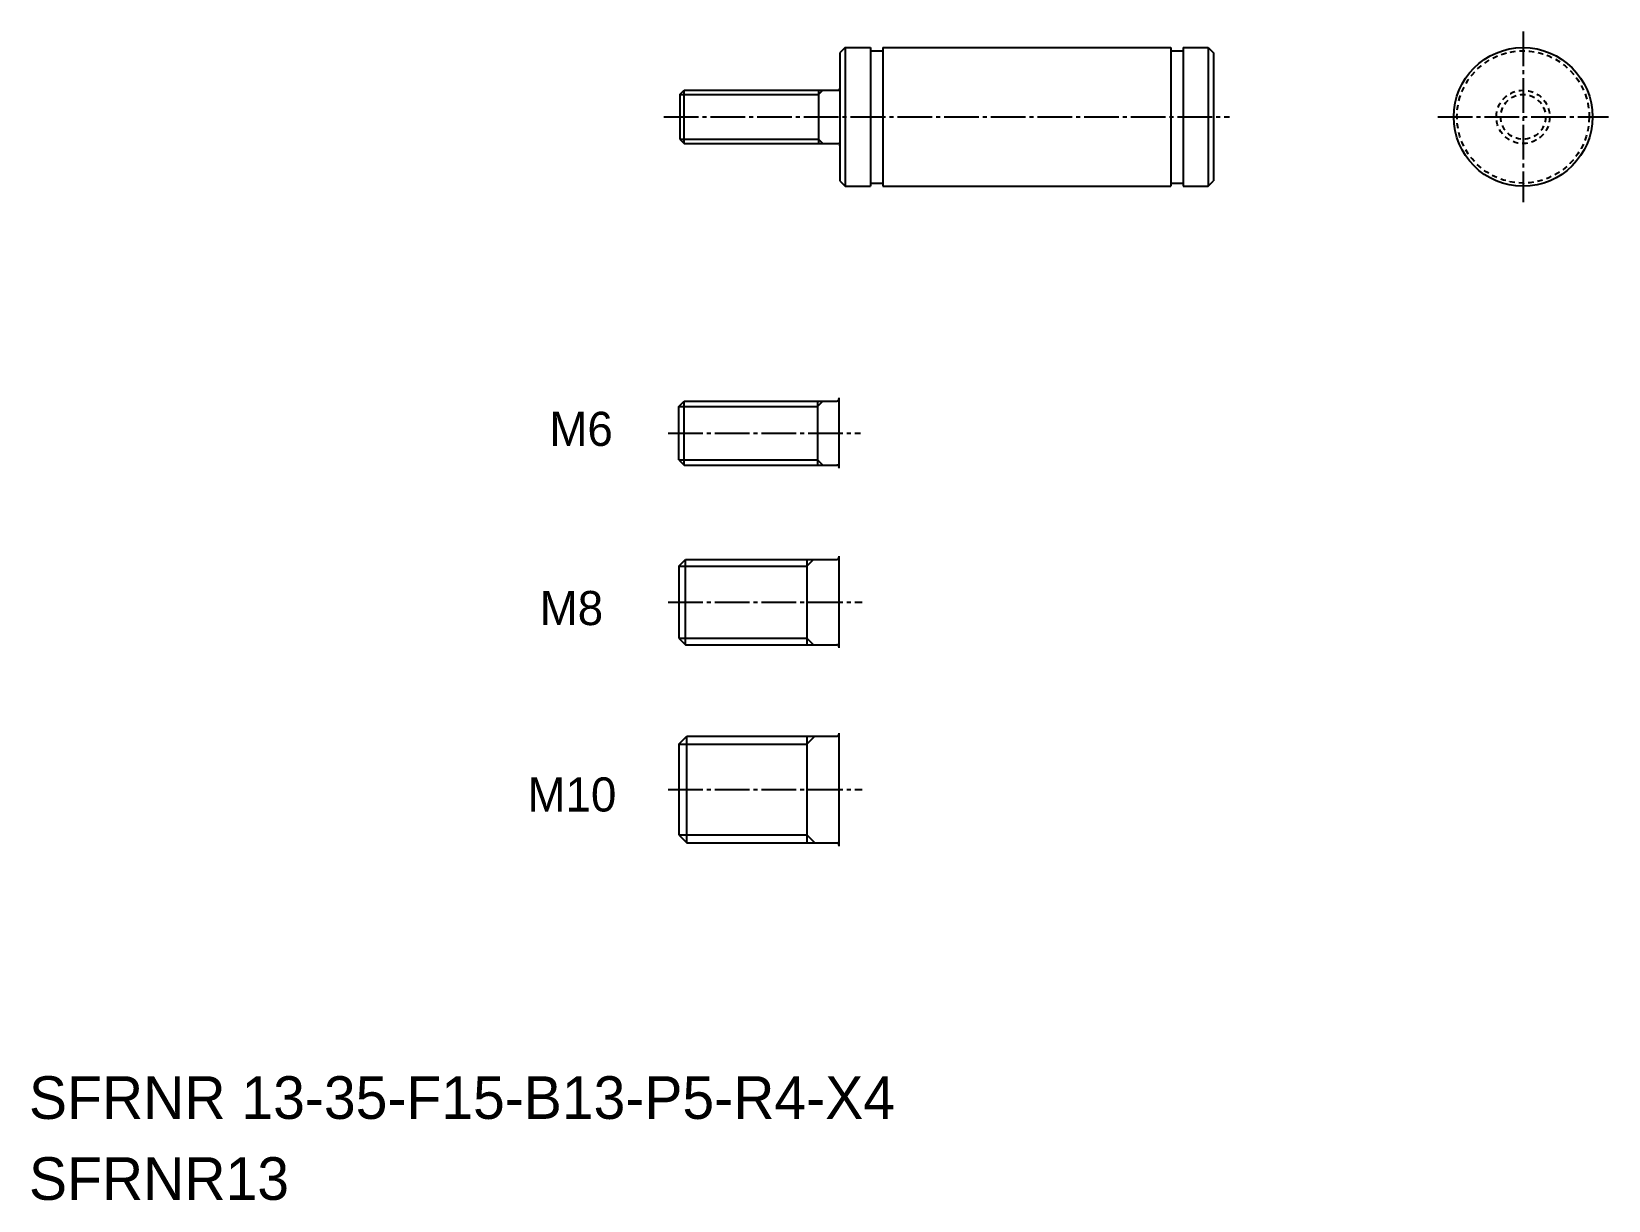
# Model space of a CAD drawing. Extents: x 10 to 158, y 10 to 120.
import ezdxf

# ---------------------------------------------------------------- set-up
doc = ezdxf.new("R2010")
doc.units = 0
doc.header["$LTSCALE"] = 0.25
doc.linetypes.add('CENTER', pattern=[17.5, 13, -1.5, 1.5, -1.5])
doc.linetypes.add('DASHED', pattern=[3.5, 2, -1.5])
doc.layers.get('0').update_dxf_attribs({"linetype": 'CONTINUOUS'})
doc.layers.add('CENTER', color=1, linetype='CENTER')

msp = doc.modelspace()

# ---------------------------------------------------------------- linework, layer by layer
at = {"color": 7, "linetype": 'CONTINUOUS'}
for p, q in [((86.5, 118.04), (86, 117.54)), ((86, 117.54), (86, 105.54)), ((86.5, 118.04), (88.85, 118.04)), ((86.5, 118.04), (86.5, 105.04)), ((88.85, 118.04), (88.85, 105.04)), ((88.85, 117.74), (90, 117.74)), ((90, 118.04), (90, 105.04)), ((90, 118.04), (117, 118.04)), ((117, 118.04), (117, 105.04)), ((117, 117.74), (118.15, 117.74)), ((118.15, 118.04), (118.15, 105.04)), ((118.15, 118.04), (120.5, 118.04)), ((120.5, 118.04), (120.5, 105.04)), ((120.5, 118.04), (121, 117.54)), ((121, 117.54), (121, 105.54)), ((71, 113.64), (71.4, 114.04)), ((71.4, 109.04), (71.4, 114.04)), ((71.4, 114.04), (85.8, 114.04)), ((84, 114.04), (84, 109.04)), ((71, 113.64), (71, 109.44)), ((71, 109.44), (71.4, 109.04)), ((71.4, 109.04), (85.8, 109.04)), ((86, 105.54), (86.5, 105.04)), ((86.5, 105.04), (88.85, 105.04)), ((88.85, 105.34), (90, 105.34)), ((90, 105.04), (117, 105.04)), ((117, 105.34), (118.15, 105.34)), ((118.15, 105.04), (120.5, 105.04)), ((120.5, 105.04), (121, 105.54)), ((70.9, 84.4), (71.4, 84.9)), ((70.9, 79.4), (70.9, 84.4)), ((71.4, 84.9), (85.7, 84.9)), ((71.4, 78.9), (71.4, 84.9)), ((83.9, 84.9), (83.9, 78.9)), ((85.9, 85.2), (85.9, 78.6)), ((70.9, 79.4), (71.4, 78.9)), ((71.4, 78.9), (85.7, 78.9)), ((70.9, 69.42), (71.53, 70.05)), ((71.53, 62.05), (71.53, 70.05)), ((71.53, 70.05), (85.7, 70.05)), ((82.9, 70.05), (82.9, 62.05)), ((85.9, 70.35), (85.9, 61.75)), ((70.9, 69.42), (70.9, 62.67)), ((70.9, 62.67), (71.53, 62.05)), ((71.53, 62.05), (85.7, 62.05)), ((70.9, 52.72), (71.65, 53.47)), ((71.65, 53.47), (85.7, 53.47)), ((71.65, 43.47), (71.65, 53.47)), ((82.9, 53.47), (82.9, 43.47)), ((85.9, 53.77), (85.9, 43.17)), ((70.9, 52.72), (70.9, 44.22)), ((70.9, 44.22), (71.65, 43.47)), ((71.65, 43.47), (85.7, 43.47))]:
    msp.add_line(p, q, dxfattribs=at)
at = {"color": 3, "linetype": 'CONTINUOUS'}
for p, q in [((84, 113.64), (84.4, 114.04)), ((71, 113.64), (84, 113.64)), ((71, 109.44), (84, 109.44)), ((84, 109.44), (84.4, 109.04)), ((70.9, 84.4), (83.9, 84.4)), ((83.9, 84.4), (84.4, 84.9)), ((70.9, 79.4), (83.9, 79.4)), ((83.9, 79.4), (84.4, 78.9)), ((82.9, 69.42), (83.53, 70.05)), ((70.9, 69.42), (82.9, 69.42)), ((70.9, 62.67), (82.9, 62.67)), ((82.9, 62.67), (83.53, 62.05)), ((82.9, 52.72), (83.65, 53.47)), ((70.9, 52.72), (82.9, 52.72)), ((70.9, 44.22), (82.9, 44.22)), ((82.9, 44.22), (83.65, 43.47))]:
    msp.add_line(p, q, dxfattribs=at)
at = {"color": 7, "linetype": 'CONTINUOUS'}
msp.add_circle((150.01, 111.54), 6.5, dxfattribs=at)
at = {"color": 3, "linetype": 'DASHED'}
for radius in [6.2, 2.5, 2.1]:
    msp.add_circle((150.01, 111.54), radius, dxfattribs=at)
at = {"color": 7, "linetype": 'CONTINUOUS'}
for centre, start, end in [((85.8, 114.24), 270, 0), ((85.8, 108.84), 0, 90), ((85.7, 85.1), 270, 0), ((85.7, 78.7), 0, 90), ((85.7, 70.25), 270, 0), ((85.7, 61.85), 0, 90), ((85.7, 53.67), 270, 0), ((85.7, 43.27), 0, 90)]:
    msp.add_arc(centre, 0.2, start, end, dxfattribs=at)
at = {"layer": 'CENTER', "color": 1, "linetype": 'CENTER'}
for p, q in [((150.01, 119.54), (150.01, 103.54)), ((69.5, 111.54), (122.5, 111.54)), ((142.01, 111.54), (158.01, 111.54)), ((69.89, 81.9), (87.93, 81.9)), ((69.89, 66.05), (88.07, 66.05)), ((69.89, 48.47), (88.07, 48.47))]:
    msp.add_line(p, q, dxfattribs=at)

# ---------------------------------------------------------------- texts
at = {"color": 7, "linetype": 'CONTINUOUS'}
for s, height, p in [('M6', 3.2, (58.77, 80.69)), ('M8', 3.2, (57.86, 63.89)), ('M10', 3.2, (56.72, 46.41)), ('SFRNR 13-35-F15-B13-P5-R4-X4', 4, (10, 17.59)), ('SFRNR13', 4, (10, 10))]:
    msp.add_text(s, height=height, dxfattribs=at).set_placement(p)

doc.saveas('drawing.dxf')
